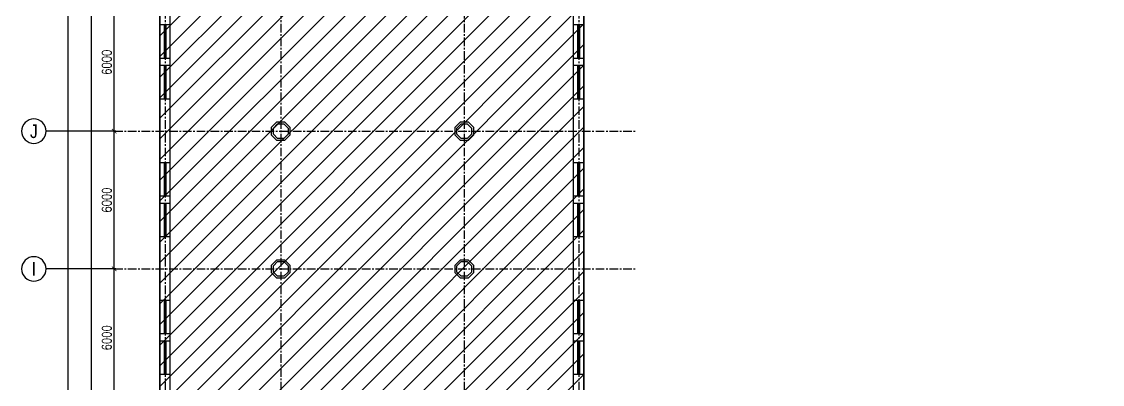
# Model space of a CAD drawing. Header units: millimetres. Extents: x -6028 to 253167, y -4970 to 98364.
# Drawn here: x -6028 to 41098, y 43192 to 58991 of the extents above; entities that cross this region are included whole.
import ezdxf
from ezdxf.enums import TextEntityAlignment as Align

# ---------------------------------------------------------------- set-up
doc = ezdxf.new("R2010")
doc.units = ezdxf.units.MM
doc.linetypes.add('2F-I-AR$0$CENTER', pattern=[2, 1.25, -0.25, 0.25, -0.25])
doc.layers.get('DefPoints').update_dxf_attribs({"color": 250})
for name, color, linetype in [('2F-I-AR$0$0-建-轴号', 1, 'Continuous'), ('2F-I-AR$0$1-墙', 7, 'Continuous'), ('2F-I-AR$0$1-完成面', 3, 'Continuous'), ('2F-I-AR$0$1-窗', 2, 'Continuous'), ('2F-I-AR$0$AXIS_TEXT', 7, 'Continuous'), ('2F-I-AR$0$GZET_DIM_1-200_平面尺寸标注', 1, 'Continuous')]:
    doc.layers.add(name, color=color, linetype=linetype)
doc.layers.add('2F-I-AR$0$GZET_COL_GRID_1-200_轴线', color=8, linetype='2F-I-AR$0$CENTER', lineweight=25)
doc.layers.add('2F-I-AR$0$I-SCOPE', color=252, linetype='Continuous', lineweight=35)
doc.styles.add('2F-I-AR$0$GZET-DIMT', font='romans.shx', dxfattribs={"width": 0.8})
doc.styles.add('2F-I-AR$0$GZET-HT', font='arial.ttf', dxfattribs={"width": 0.8})
doc.dimstyles.new('2F-I-AR$0$GZET_200', dxfattribs={"dimscale": 200, "dimtxt": 2, "dimasz": 1, "dimexe": 1, "dimexo": 1.5, "dimgap": 0.6, "dimtad": 1, "dimdec": 0, "dimrnd": 0.005, "dimzin": 0, "dimdsep": 46, "dimtxsty": '2F-I-AR$0$GZET-DIMT', "dimblk": '2F-I-AR$0$_ArchTick', "dimcen": 0.125, "dimclrd": 1, "dimclre": 1, "dimclrt": 2, "dimadec": 0, "dimazin": 0, "dimtfac": 1, "dimtdec": 0, "dimtix": 1, "dimtmove": 2, "dimatfit": 3, "dimldrblk": '2F-I-AR$0$_Dot', "dimfxl": 1, "dimtvp": 1, "dimtolj": 1, "dimtzin": 0, "dimarcsym": 0})

# ---------------------------------------------------------------- blocks, each defined once
blk = doc.blocks.new('2F-I-AR$0$chuanghu1')
for p, q in [((0, 3230), (450, 3230)), ((0, 1770), (450, 1770)), ((0, 1460), (450, 1460)), ((0, 0), (450, 0))]:
    blk.add_line(p, q)
at = {"layer": '2F-I-AR$0$1-窗'}
for p, q in [((185, 3230), (185, 1770)), ((225, 3230), (225, 1770)), ((265, 3230), (265, 1770)), ((185, 1460), (185, 0)), ((225, 1460), (225, 0)), ((265, 1460), (265, 0))]:
    blk.add_line(p, q, dxfattribs=at)
blk = doc.blocks.new('2F-I-AR$0$_AXISO')
blk.add_circle((0, 0), 0.5)
at = {"layer": '2F-I-AR$0$AXIS_TEXT', "style": '2F-I-AR$0$GZET-HT', "width": 0.8}
blk.add_attdef('A', text='', height=0.56, dxfattribs=at).set_placement((0, 0), align=Align.MIDDLE_CENTER)
blk = doc.blocks.new('2F-I-AR$0$_ArchTick')
at = {"color": 2, "linetype": 'ByBlock', "const_width": 0.15}
blk.add_lwpolyline([(-0.5, -0.5), (0.5, 0.5)], dxfattribs=at)
blk = doc.blocks.new('*D249')
at = {"layer": '2F-I-AR$0$GZET_DIM_1-200_平面尺寸标注', "color": 1, "lineweight": -2, "transparency": 16777216}
for p, q in [((-1917, 48220), (-2195, 48220)), ((-1995, 42220), (-1995, 48220)), ((-1917, 42220), (-2195, 42220))]:
    blk.add_line(p, q, dxfattribs=at)
at = {"layer": 'DefPoints', "color": 0, "transparency": 16777216}
for p in [(-1995, 48220), (-1617, 48220), (-1617, 42220)]:
    blk.add_point(p, dxfattribs=at)
at = {"layer": '2F-I-AR$0$GZET_DIM_1-200_平面尺寸标注', "color": 1, "lineweight": -2, "transparency": 16777216, "xscale": 200, "yscale": 200, "zscale": 200}
for p, rotation in [((-1995, 48220), 90), ((-1995, 42220), 270)]:
    blk.add_blockref('2F-I-AR$0$_ArchTick', p, dxfattribs=dict(at, rotation=rotation))
at = {"layer": '2F-I-AR$0$GZET_DIM_1-200_平面尺寸标注', "color": 2, "transparency": 16777216, "insert": (-2315, 45220), "char_height": 400, "attachment_point": 5, "rotation": 90, "style": '2F-I-AR$0$GZET-DIMT'}
blk.add_mtext('\\A1;6000', dxfattribs=at)
blk = doc.blocks.new('2F-I-AR$0$_Dot')
at = {"color": 0, "linetype": 'ByBlock', "lineweight": -2}
blk.add_line((-0.5, 0), (-1, 0), dxfattribs=at)
at = {"color": 0, "linetype": 'ByBlock', "const_width": 0.5}
blk.add_lwpolyline([(-0.25, 0, 1), (0.25, 0, 1)], format="xyb", close=True, dxfattribs=at)
blk = doc.blocks.new('*D250')
at = {"layer": '2F-I-AR$0$GZET_DIM_1-200_平面尺寸标注', "color": 1, "lineweight": -2, "transparency": 16777216}
for p, q in [((-1917, 54220), (-2195, 54220)), ((-1995, 48220), (-1995, 54220)), ((-1917, 48220), (-2195, 48220))]:
    blk.add_line(p, q, dxfattribs=at)
at = {"layer": 'DefPoints', "color": 0, "transparency": 16777216}
for p in [(-1995, 54220), (-1617, 54220), (-1617, 48220)]:
    blk.add_point(p, dxfattribs=at)
at = {"layer": '2F-I-AR$0$GZET_DIM_1-200_平面尺寸标注', "color": 1, "lineweight": -2, "transparency": 16777216, "xscale": 200, "yscale": 200, "zscale": 200}
for p, rotation in [((-1995, 54220), 90), ((-1995, 48220), 270)]:
    blk.add_blockref('2F-I-AR$0$_ArchTick', p, dxfattribs=dict(at, rotation=rotation))
at = {"layer": '2F-I-AR$0$GZET_DIM_1-200_平面尺寸标注', "color": 2, "transparency": 16777216, "insert": (-2315, 51220), "char_height": 400, "attachment_point": 5, "rotation": 90, "style": '2F-I-AR$0$GZET-DIMT'}
blk.add_mtext('\\A1;6000', dxfattribs=at)
blk = doc.blocks.new('*D251')
at = {"layer": '2F-I-AR$0$GZET_DIM_1-200_平面尺寸标注', "color": 1, "lineweight": -2, "transparency": 16777216}
for p, q in [((-1917, 60220), (-2195, 60220)), ((-1995, 54220), (-1995, 60220)), ((-1917, 54220), (-2195, 54220))]:
    blk.add_line(p, q, dxfattribs=at)
at = {"layer": 'DefPoints', "color": 0, "transparency": 16777216}
for p in [(-1995, 60220), (-1617, 60220), (-1617, 54220)]:
    blk.add_point(p, dxfattribs=at)
at = {"layer": '2F-I-AR$0$GZET_DIM_1-200_平面尺寸标注', "color": 1, "lineweight": -2, "transparency": 16777216, "xscale": 200, "yscale": 200, "zscale": 200}
for p, rotation in [((-1995, 60220), 90), ((-1995, 54220), 270)]:
    blk.add_blockref('2F-I-AR$0$_ArchTick', p, dxfattribs=dict(at, rotation=rotation))
at = {"layer": '2F-I-AR$0$GZET_DIM_1-200_平面尺寸标注', "color": 2, "transparency": 16777216, "insert": (-2315, 57220), "char_height": 400, "attachment_point": 5, "rotation": 90, "style": '2F-I-AR$0$GZET-DIMT'}
blk.add_mtext('\\A1;6000', dxfattribs=at)
blk = doc.blocks.new('*D283')
at = {"layer": '2F-I-AR$0$GZET_DIM_1-200_平面尺寸标注', "color": 1, "lineweight": -2, "transparency": 16777216}
for p, q in [((-1413, 60220), (-3195, 60220)), ((-2995, 60220), (-2995, 18175)), ((-1283, 18175), (-3195, 18175))]:
    blk.add_line(p, q, dxfattribs=at)
at = {"layer": 'DefPoints', "color": 0, "transparency": 16777216}
for p in [(-1113, 60220), (-2995, 18175), (-983, 18175)]:
    blk.add_point(p, dxfattribs=at)
at = {"layer": '2F-I-AR$0$GZET_DIM_1-200_平面尺寸标注', "color": 1, "lineweight": -2, "transparency": 16777216, "xscale": 200, "yscale": 200, "zscale": 200}
for p, rotation in [((-2995, 60220), 90), ((-2995, 18175), 270)]:
    blk.add_blockref('2F-I-AR$0$_ArchTick', p, dxfattribs=dict(at, rotation=rotation))
at = {"layer": '2F-I-AR$0$GZET_DIM_1-200_平面尺寸标注', "color": 2, "transparency": 16777216, "insert": (-3315, 39197), "char_height": 400, "attachment_point": 5, "rotation": 90, "style": '2F-I-AR$0$GZET-DIMT'}
blk.add_mtext('\\A1;42045', dxfattribs=at)
blk = doc.blocks.new('*D285')
at = {"layer": '2F-I-AR$0$GZET_DIM_1-200_平面尺寸标注', "color": 1, "lineweight": -2, "transparency": 16777216}
for p, q in [((-1267, 84275), (-4195, 84275)), ((-3995, 225), (-3995, 84275)), ((-1257, 225), (-4195, 225))]:
    blk.add_line(p, q, dxfattribs=at)
at = {"layer": 'DefPoints', "color": 0, "transparency": 16777216}
for p in [(-3995, 84275), (-967, 84275), (-957, 225)]:
    blk.add_point(p, dxfattribs=at)
at = {"layer": '2F-I-AR$0$GZET_DIM_1-200_平面尺寸标注', "color": 1, "lineweight": -2, "transparency": 16777216, "xscale": 200, "yscale": 200, "zscale": 200}
for p, rotation in [((-3995, 84275), 90), ((-3995, 225), 270)]:
    blk.add_blockref('2F-I-AR$0$_ArchTick', p, dxfattribs=dict(at, rotation=rotation))
at = {"layer": '2F-I-AR$0$GZET_DIM_1-200_平面尺寸标注', "color": 2, "transparency": 16777216, "insert": (-4315, 42250), "char_height": 400, "attachment_point": 5, "rotation": 90, "style": '2F-I-AR$0$GZET-DIMT'}
blk.add_mtext('\\A1;84050', dxfattribs=at)
blk = doc.blocks.new('2F-I-AR')
at = {"layer": '2F-I-AR$0$I-SCOPE'}
h = blk.add_hatch(dxfattribs=at)
h.set_pattern_fill('ANSI31', color=256, scale=200)
h.paths.add_polyline_path([(114640, 84500), (0, 84500), (0, 0), (18450, 0), (18450, 2940), (27100, 2940), (27100, 0), (36480, 0), (36480, 18540), (18480, 18540), (18480, 66390), (96200, 66390), (96200, 18120), (114640, 18120)])
at = {"layer": '2F-I-AR$0$0-建-轴号', "linetype": 'Continuous'}
for p, q in [((-1995, 54220), (-4961.7, 54220)), ((-1995, 48220), (-4961.7, 48220))]:
    blk.add_line(p, q, dxfattribs=at)
at = {"layer": '2F-I-AR$0$1-墙'}
for p, q in [((0, 0), (0, 84500)), ((450, 18540), (450, 84050)), ((18030, 18540), (18030, 65940)), ((18480, 18540), (18480, 65940))]:
    blk.add_line(p, q, dxfattribs=at)
for points in [[(5590, 54085), (5405, 53900), (5135, 53900), (4950, 54085), (4950, 54355), (5135, 54540), (5405, 54540), (5590, 54355)], [(13590, 54085), (13405, 53900), (13135, 53900), (12950, 54085), (12950, 54355), (13135, 54540), (13405, 54540), (13590, 54355)], [(5590, 48085), (5405, 47900), (5135, 47900), (4950, 48085), (4950, 48355), (5135, 48540), (5405, 48540), (5590, 48355)], [(13590, 48085), (13405, 47900), (13135, 47900), (12950, 48085), (12950, 48355), (13135, 48540), (13405, 48540), (13590, 48355)]]:
    blk.add_lwpolyline(points, close=True, dxfattribs=at)
at = {"layer": '2F-I-AR$0$1-完成面'}
for points in [[(5670, 54051.9), (5438.1, 53820), (5101.9, 53820), (4870, 54051.9), (4870, 54388.1), (5101.9, 54620), (5438.1, 54620), (5670, 54388.1)], [(13670, 54051.9), (13438.1, 53820), (13101.9, 53820), (12870, 54051.9), (12870, 54388.1), (13101.9, 54620), (13438.1, 54620), (13670, 54388.1)], [(5670, 48051.9), (5438.1, 47820), (5101.9, 47820), (4870, 48051.9), (4870, 48388.1), (5101.9, 48620), (5438.1, 48620), (5670, 48388.1)], [(13670, 48051.9), (13438.1, 47820), (13101.9, 47820), (12870, 48051.9), (12870, 48388.1), (13101.9, 48620), (13438.1, 48620), (13670, 48388.1)]]:
    blk.add_lwpolyline(points, close=True, dxfattribs=at)
at = {"layer": '2F-I-AR$0$GZET_COL_GRID_1-200_轴线', "ltscale": 300}
for p, q in [((225, 86500), (225, -3770)), ((5275, 86500), (5275, -3770)), ((13275, 86500), (13275, -3770)), ((18275, 86500), (18275, -3770)), ((-1995, 54220), (20795, 54220)), ((-1995, 48220), (20795, 48220))]:
    blk.add_line(p, q, dxfattribs=at)
at = {"layer": '2F-I-AR$0$I-SCOPE'}
blk.add_lwpolyline([(114640, 84500), (0, 84500), (0, 0), (18450, 0), (18450, 2940), (27100, 2940), (27100, 0), (36480, 0), (36480, 18540), (18480, 18540), (18480, 18540), (18480, 66390), (96200, 66390), (96200, 18120), (114640, 18120)], close=True, dxfattribs=at)
at = {"layer": '2F-I-AR$0$0-建-轴号', "linetype": 'Continuous'}
ref = blk.add_blockref('2F-I-AR$0$_AXISO', (-5495, 54220), dxfattribs=dict(at, xscale=-1066.666666666667, yscale=1066.666666666667, zscale=0.6666666666666664, rotation=180))
ref.add_attrib('A', 'J', dxfattribs={"layer": '2F-I-AR$0$AXIS_TEXT', "height": 597.3, "style": '2F-I-AR$0$GZET-HT', "width": 0.8}).set_placement((-5495, 54220), align=Align.MIDDLE_CENTER)
ref = blk.add_blockref('2F-I-AR$0$_AXISO', (-5495, 48220), dxfattribs=dict(at, xscale=-1066.666666666667, yscale=1066.666666666667, zscale=0.6666666666666664, rotation=180))
ref.add_attrib('A', 'I', dxfattribs={"layer": '2F-I-AR$0$AXIS_TEXT', "height": 597.3, "style": '2F-I-AR$0$GZET-HT', "width": 0.8}).set_placement((-5495, 48220), align=Align.MIDDLE_CENTER)
at = {"layer": '2F-I-AR$0$1-墙'}
for p in [(0, 55630), (18030, 55630), (0, 49630), (18030, 49630), (0, 43630), (18030, 43630)]:
    blk.add_blockref('2F-I-AR$0$chuanghu1', p, dxfattribs=at)
at = {"layer": '2F-I-AR$0$GZET_DIM_1-200_平面尺寸标注'}
for base, p1, p2, angle, picture, middle in [((-3995, 84275), (-957.1, 225), (-967.3, 84275), 90, '*D285', (-4315, 42250)), ((-2995, 18175), (-1112.6, 60220), (-983, 18175), 90, '*D283', (-3315, 39197.5)), ((-1995, 60220), (-1617.3, 54220), (-1617.3, 60220), 270, '*D251', (-2315, 57220)), ((-1995, 54220), (-1617.3, 48220), (-1617.3, 54220), 270, '*D250', (-2315, 51220)), ((-1995, 48220), (-1617.3, 42220), (-1617.3, 48220), 270, '*D249', (-2315, 45220))]:
    dim = blk.add_linear_dim(base=base, p1=p1, p2=p2, angle=angle, dimstyle='2F-I-AR$0$GZET_200', dxfattribs=at)
    dim.commit()
    dim.dimension.update_dxf_attribs({"geometry": picture, "text_midpoint": middle})

msp = doc.modelspace()

# ---------------------------------------------------------------- block references
msp.add_blockref('2F-I-AR', (0, 0))

doc.saveas('drawing.dxf')
